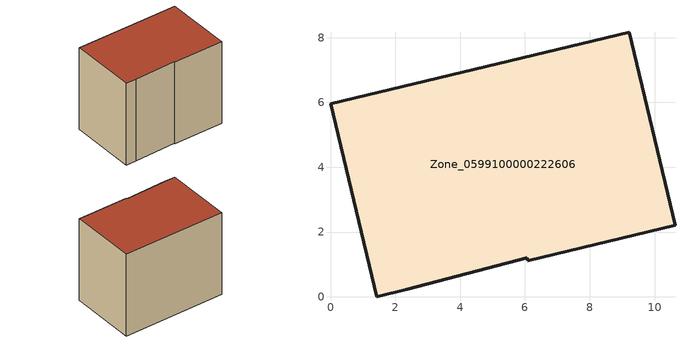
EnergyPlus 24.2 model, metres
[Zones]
Zone_0599100000222606
 floor ground (C_G): 6.08,1.12 6.07,1.2 2.38,0.23 1.42,0 0,5.96 9.21,8.17 10.63,2.21 z0
 wall outside (C_F): 6.08,1.12 10.63,2.21 9.21,8.17 0,5.96 1.42,0 2.38,0.23 6.07,1.2 6.08,1.12 z0:7.83
 roof outside (C_R): 6.07,1.2 6.08,1.12 10.63,2.21 9.21,8.17 0,5.96 1.42,0 2.38,0.23 z7.83
[BUILDING]
Pand.0599100000222606: North Axis=0; Terrain=City; Loads Convergence Tolerance Value=0.04; Temperature Convergence Tolerance Value=0.4; Solar Distribution=FullExterior; Maximum Number of Warmup Days=25; Minimum Number of Warmup Days=1
[Site:Location]
Rotterdam.The.Hague.AP_ZH_NLD Design_Conditions: Latitude=51.96; Longitude=4.45; Time Zone=1; Elevation=-4.5
[SITE:GROUNDTEMPERATURE:BUILDINGSURFACE]
18, 18, 18, 18, 18, 18, 18, 18, 18, 18, 18, 18
[MATERIAL] Thermal Absorptance=0.9; Solar Absorptance=0.7; Visible Absorptance=0.7
Name | Roughness | Thickness | Conductivity | Density | Specific Heat
G.TC.1965-1974 | MediumSmooth | 0.15 | 0.882353 | 540 | 1210
F.TC.1965-1974 | Rough | 0.3 | 0.697674 | 1920 | 840
R.TC.1965-1974 | MediumRough | 0.2 | 0.232558 | 1500 | 1000
[CONSTRUCTION]
C_G: G.TC.1965-1974
C_F: F.TC.1965-1974
C_R: R.TC.1965-1974
[ZONE]
Zone_0599100000222606: Type=1; Multiplier=1; Ceiling Height=Autocalculate; Volume=Autocalculate; Floor Area=autocalculate; Part of Total Floor Area=Yes
[ZONEINFILTRATION:DESIGNFLOWRATE]
Infil_Zone_0599100000222606: Zone or ZoneList or Space or SpaceList=Zone_0599100000222606; Schedule=AlwaysOn; Design Flow Rate Calculation Method=Flow/Area; Flow Rate per Floor Area=0.003; Constant Term Coefficient=1; Temperature Term Coefficient=0; Velocity Term Coefficient=0; Velocity Squared Term Coefficient=0
[HVACTEMPLATE:ZONE:IDEALLOADSAIRSYSTEM]
Zone_0599100000222606: Maximum Heating Supply Air Temperature=50; Minimum Cooling Supply Air Temperature=13; Maximum Heating Supply Air Humidity Ratio=0.0156; Minimum Cooling Supply Air Humidity Ratio=0.0077; Heating Limit=NoLimit; Cooling Limit=NoLimit; Dehumidification Control Type=ConstantSensibleHeatRatio; Cooling Sensible Heat Ratio=0.7; Dehumidification Setpoint=60; Humidification Control Type=None; Humidification Setpoint=30; Outdoor Air Method=None; Outdoor Air Flow Rate per Person=0.00944; Outdoor Air Flow Rate per Zone Floor Area=0; Outdoor Air Flow Rate per Zone=0; Demand Controlled Ventilation Type=None; Outdoor Air Economizer Type=NoEconomizer; Heat Recovery Type=None; Sensible Heat Recovery Effectiveness=0.7; Latent Heat Recovery Effectiveness=0.65
[ZONECONTROL:THERMOSTAT]
ThermostatControl_Zone_0599100000222606: Zone or ZoneList=Zone_0599100000222606; Control Type Schedule=DualSetpointControlType; Control 1=Thermostat_Zone_0599100000222606; Temperature Difference Between Cutout And Setpoint=0
[THERMOSTATSETPOINT:DUALSETPOINT]
Thermostat_Zone_0599100000222606: Heating Setpoint Temperature Schedule=HeatingSetpoint_Zone_0599100000222606; Cooling Setpoint Temperature Schedule=CoolingSetpoint_Zone_0599100000222606
[SCHEDULE:COMPACT]
HeatingSetpoint_Zone_0599100000222606: Through: 12/31, For: AllDays, Until: 24:00, 21
CoolingSetpoint_Zone_0599100000222606: Through: 12/31, For: AllDays, Until: 24:00, 24
DualSetpointControlType: Through: 12/31, For: AllDays, Until: 24:00, 4
AlwaysOn: Through: 12/31, For: AllDays, Until: 24:00, 1
